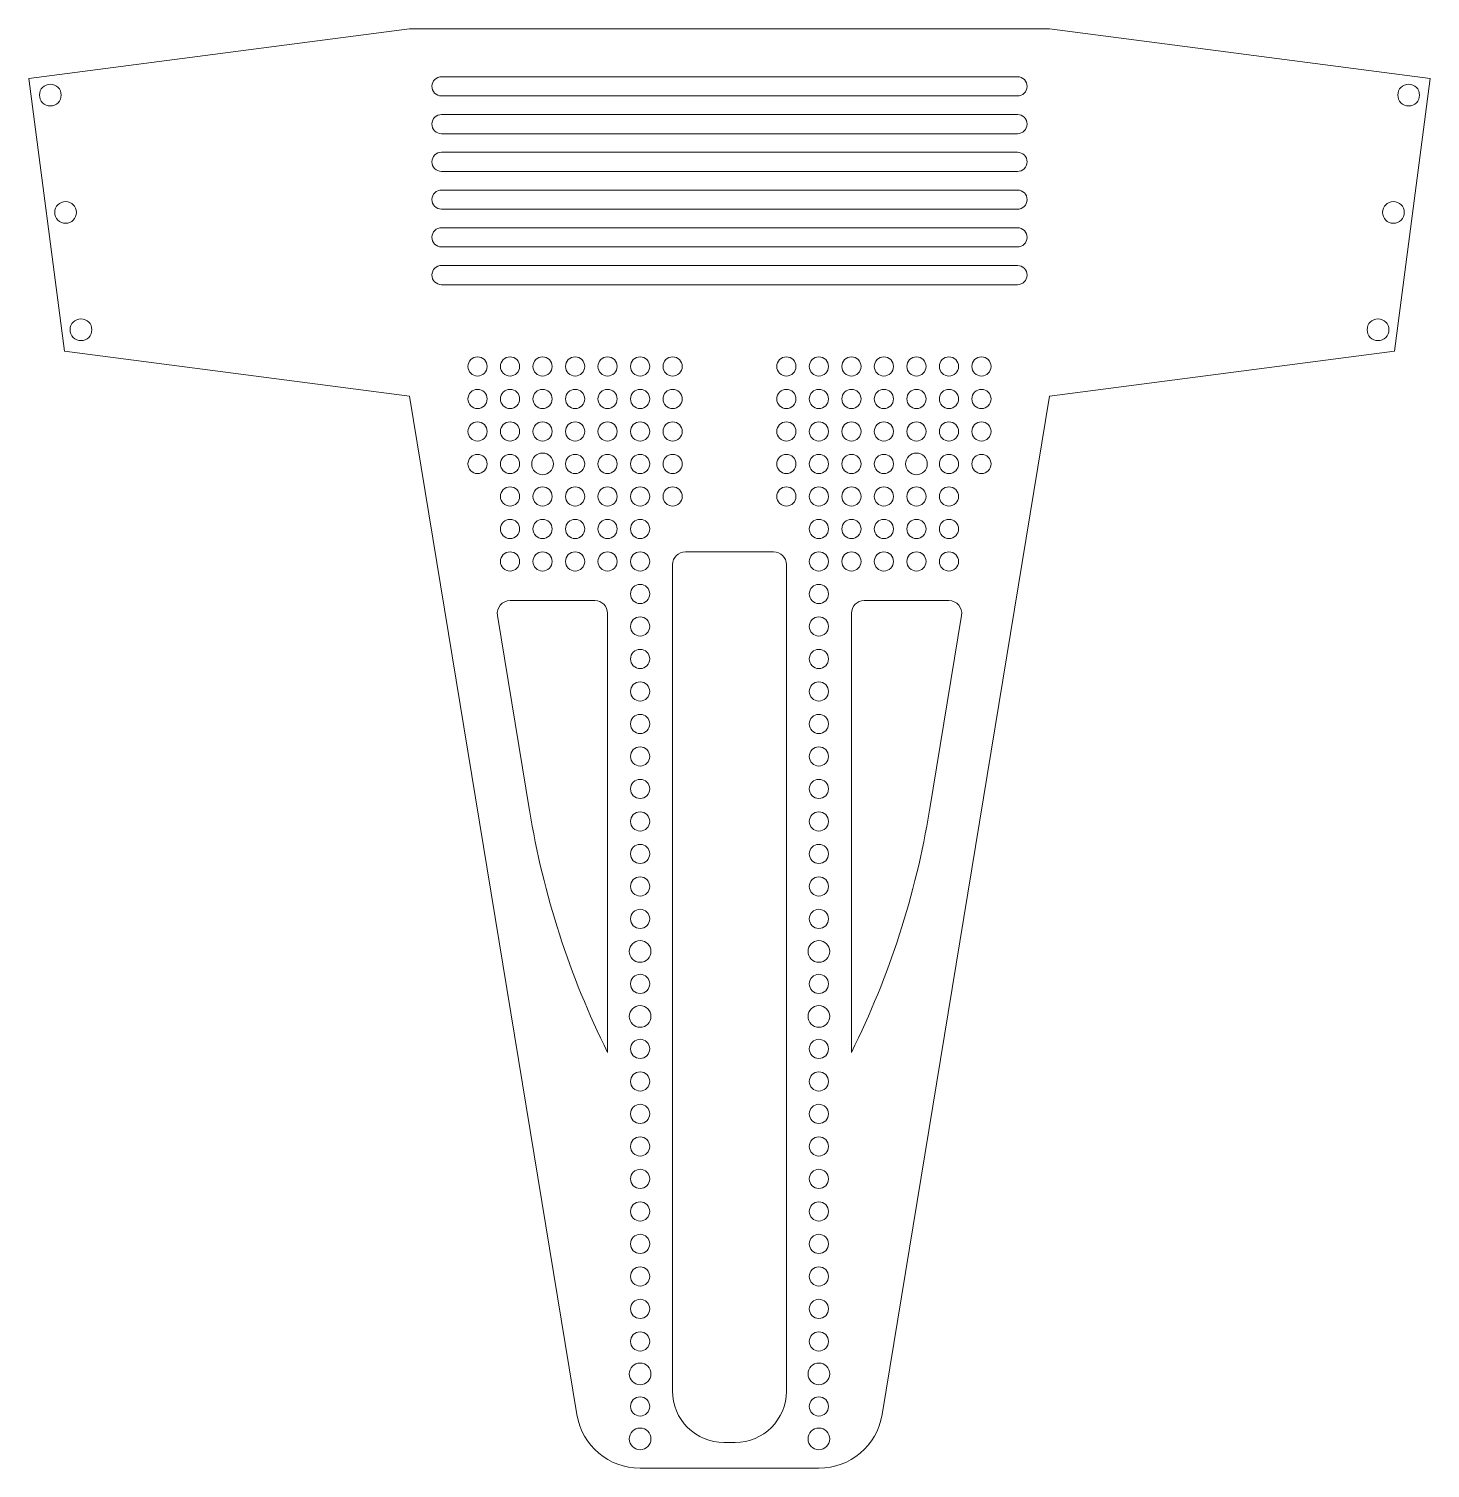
# Model space of a CAD drawing. Header units: millimetres. Extents: x -109 to 109, y -75 to 150.
import ezdxf

# ---------------------------------------------------------------- set-up
doc = ezdxf.new("R2010")
doc.units = ezdxf.units.MM

msp = doc.modelspace()

# ---------------------------------------------------------------- linework, layer by layer
at = {"color": 7, "linetype": 'Continuous', "lineweight": 15}
for p, q in [((-50, 150), (-109.49, 142.23)), ((50, 150), (-50, 150)), ((109.49, 142.23), (50, 150)), ((-109.49, 142.23), (-103.93, 99.59)), ((45.02, 142.5), (-44.98, 142.5)), ((103.93, 99.59), (109.49, 142.23)), ((-45.02, 139.5), (44.98, 139.5)), ((45.02, 136.6), (-44.98, 136.6)), ((-45.02, 133.6), (44.98, 133.6)), ((45.02, 130.7), (-44.98, 130.7)), ((-45.02, 127.7), (44.98, 127.7)), ((45.02, 124.8), (-44.98, 124.8)), ((-45.02, 121.8), (44.98, 121.8)), ((45.02, 118.9), (-44.98, 118.9)), ((-45.02, 115.9), (44.98, 115.9)), ((45.02, 113), (-44.98, 113)), ((-45.02, 110), (44.98, 110)), ((-103.93, 99.59), (-50, 92.55)), ((50, 92.55), (103.93, 99.59)), ((-50, 92.55), (-23.84, -66.62)), ((23.84, -66.62), (50, 92.55)), ((6.89, 68.24), (-6.89, 68.24)), ((-8.89, 66.24), (-8.89, -62.97)), ((8.89, -62.97), (8.89, 66.24)), ((-21.05, 60.63), (-34.29, 60.63)), ((-19.05, -10), (-19.05, 58.63)), ((19.05, 58.63), (19.05, -10)), ((34.29, 60.63), (21.05, 60.63)), ((-36.26, 58.3), (-31.26, 27.83)), ((31.26, 27.83), (36.26, 58.3)), ((-0.89, -70.97), (0.89, -70.97)), ((-13.97, -75), (13.97, -75))]:
    msp.add_line(p, q, dxfattribs=at)
for centre, radius in [((-106.13, 139.64), 1.7), ((106.13, 139.64), 1.7), ((-103.74, 121.3), 1.7), ((103.74, 121.3), 1.7), ((-101.34, 102.96), 1.7), ((101.34, 102.96), 1.7), ((-39.37, 97.22), 1.5), ((-34.29, 97.22), 1.5), ((-29.21, 97.22), 1.5), ((-24.13, 97.22), 1.5), ((-19.05, 97.22), 1.5), ((-13.97, 97.22), 1.5), ((-8.89, 97.22), 1.5), ((8.89, 97.22), 1.5), ((13.97, 97.22), 1.5), ((19.05, 97.22), 1.5), ((24.13, 97.22), 1.5), ((29.21, 97.22), 1.5), ((34.29, 97.22), 1.5), ((39.37, 97.22), 1.5), ((-39.37, 92.14), 1.5), ((-34.29, 92.14), 1.5), ((-29.21, 92.14), 1.5), ((-24.13, 92.14), 1.5), ((-19.05, 92.14), 1.5), ((-13.97, 92.14), 1.5), ((-8.89, 92.14), 1.5), ((8.89, 92.14), 1.5), ((13.97, 92.14), 1.5), ((19.05, 92.14), 1.5), ((24.13, 92.14), 1.5), ((29.21, 92.14), 1.5), ((34.29, 92.14), 1.5), ((39.37, 92.14), 1.5), ((-39.37, 87.06), 1.5), ((-34.29, 87.06), 1.5), ((-29.21, 87.06), 1.5), ((-24.13, 87.06), 1.5), ((-19.05, 87.06), 1.5), ((-13.97, 87.06), 1.5), ((-8.89, 87.06), 1.5), ((8.89, 87.06), 1.5), ((13.97, 87.06), 1.5), ((19.05, 87.06), 1.5), ((24.13, 87.06), 1.5), ((29.21, 87.06), 1.5), ((34.29, 87.06), 1.5), ((39.37, 87.06), 1.5), ((-39.37, 81.98), 1.5), ((-34.29, 81.98), 1.5), ((-29.21, 81.98), 1.7), ((-24.13, 81.98), 1.5), ((-19.05, 81.98), 1.5), ((-13.97, 81.98), 1.5), ((-8.89, 81.98), 1.5), ((8.89, 81.98), 1.5), ((13.97, 81.98), 1.5), ((19.05, 81.98), 1.5), ((24.13, 81.98), 1.5), ((29.21, 81.98), 1.7), ((34.29, 81.98), 1.5), ((39.37, 81.98), 1.5), ((-34.29, 76.9), 1.5), ((-29.21, 76.9), 1.5), ((-24.13, 76.9), 1.5), ((-19.05, 76.9), 1.5), ((-13.97, 76.9), 1.5), ((-8.89, 76.9), 1.5), ((8.89, 76.9), 1.5), ((13.97, 76.9), 1.5), ((19.05, 76.9), 1.5), ((24.13, 76.9), 1.5), ((29.21, 76.9), 1.5), ((34.29, 76.9), 1.5), ((-34.29, 71.82), 1.5), ((-29.21, 71.82), 1.5), ((-24.13, 71.82), 1.5), ((-19.05, 71.82), 1.5), ((-13.97, 71.82), 1.5), ((13.97, 71.82), 1.5), ((19.05, 71.82), 1.5), ((24.13, 71.82), 1.5), ((29.21, 71.82), 1.5), ((34.29, 71.82), 1.5), ((-34.29, 66.74), 1.5), ((-29.21, 66.74), 1.5), ((-24.13, 66.74), 1.5), ((-19.05, 66.74), 1.5), ((-13.97, 66.74), 1.5), ((13.97, 66.74), 1.5), ((19.05, 66.74), 1.5), ((24.13, 66.74), 1.5), ((29.21, 66.74), 1.5), ((34.29, 66.74), 1.5), ((-13.97, 61.66), 1.5), ((13.97, 61.66), 1.5), ((-13.97, 56.58), 1.5), ((13.97, 56.58), 1.5), ((-13.97, 51.5), 1.5), ((13.97, 51.5), 1.5), ((-13.97, 46.42), 1.5), ((13.97, 46.42), 1.5), ((-13.97, 41.34), 1.5), ((13.97, 41.34), 1.5), ((-13.97, 36.26), 1.5), ((13.97, 36.26), 1.5), ((-13.97, 31.18), 1.5), ((13.97, 31.18), 1.5), ((-13.97, 26.1), 1.5), ((13.97, 26.1), 1.5), ((-13.97, 21.02), 1.5), ((13.97, 21.02), 1.5), ((-13.97, 15.94), 1.5), ((13.97, 15.94), 1.5), ((-13.97, 10.86), 1.5), ((13.97, 10.86), 1.5), ((-13.97, 5.78), 1.7), ((13.97, 5.78), 1.7), ((-13.97, 0.7), 1.5), ((13.97, 0.7), 1.5), ((-13.97, -4.38), 1.7), ((13.97, -4.38), 1.7), ((-13.97, -9.46), 1.5), ((13.97, -9.46), 1.5), ((-13.97, -14.54), 1.5), ((13.97, -14.54), 1.5), ((-13.97, -19.62), 1.5), ((13.97, -19.62), 1.5), ((-13.97, -24.7), 1.5), ((13.97, -24.7), 1.5), ((-13.97, -29.78), 1.5), ((13.97, -29.78), 1.5), ((-13.97, -34.86), 1.5), ((13.97, -34.86), 1.5), ((-13.97, -39.94), 1.5), ((13.97, -39.94), 1.5), ((-13.97, -45.02), 1.5), ((13.97, -45.02), 1.5), ((-13.97, -50.1), 1.5), ((13.97, -50.1), 1.5), ((-13.97, -55.18), 1.5), ((13.97, -55.18), 1.5), ((-13.97, -60.26), 1.7), ((13.97, -60.26), 1.7), ((-13.97, -65.34), 1.5), ((13.97, -65.34), 1.5), ((-13.97, -70.42), 1.7), ((13.97, -70.42), 1.7)]:
    msp.add_circle(centre, radius, dxfattribs=at)
for centre, radius, start, end in [((-45, 141), 1.5, 89.2974, 269.2974), ((45, 141), 1.5, 269.2974, 89.2974), ((-45, 135.1), 1.5, 89.2974, 269.2974), ((45, 135.1), 1.5, 269.2974, 89.2974), ((-45, 129.2), 1.5, 89.2974, 269.2974), ((45, 129.2), 1.5, 269.2974, 89.2974), ((-45, 123.3), 1.5, 89.2974, 269.2974), ((45, 123.3), 1.5, 269.2974, 89.2974), ((-45, 117.4), 1.5, 89.2974, 269.2974), ((45, 117.4), 1.5, 269.2974, 89.2974), ((-45, 111.5), 1.5, 89.2974, 269.2974), ((45, 111.5), 1.5, 269.2974, 89.2974), ((-6.89, 66.24), 2, 90, 180), ((6.89, 66.24), 2, 0, 90), ((-34.29, 58.63), 2, 90, 189.334), ((-21.05, 58.63), 2, 0, 90), ((21.05, 58.63), 2, 90, 180), ((34.29, 58.63), 2, 350.666, 90), ((100.73, 49.53), 133.76, 189.334, 206.4261), ((-100.73, 49.53), 133.76, 333.5739, 350.666), ((-0.89, -62.97), 8, 180, 270.0042), ((0.89, -62.97), 8, 270.0042, 0), ((-13.97, -65), 10, 189.334, 270), ((13.97, -65), 10, 270, 350.666)]:
    msp.add_arc(centre, radius, start, end, dxfattribs=at)

doc.saveas('drawing.dxf')
